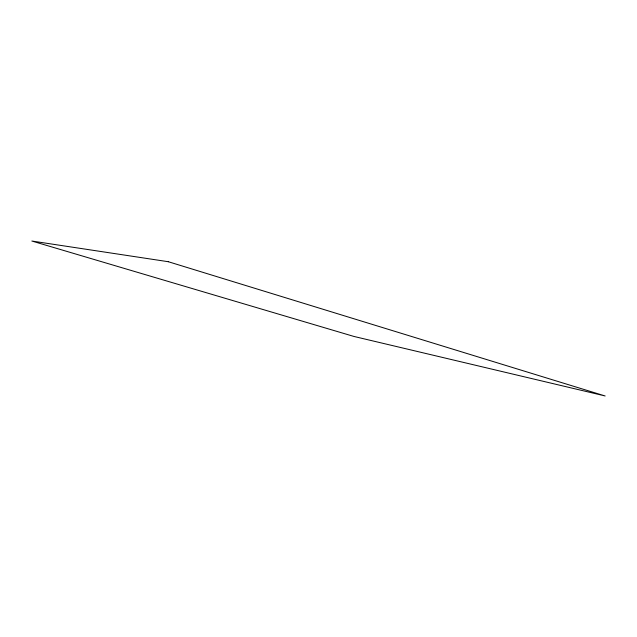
<?xml version="1.0" encoding="UTF-8"?>
<svg xmlns="http://www.w3.org/2000/svg" width="637" height="637" viewBox="0 0 637 637"><rect width="100%" height="100%" fill="white"/><g stroke="black" fill="none" stroke-linecap="round" stroke-linejoin="round"><path stroke-width="0.96" d="M168.327 261.719L31.85 241.033L353.973 336.455L605.15 395.967L168.327 261.719"/></g></svg>
